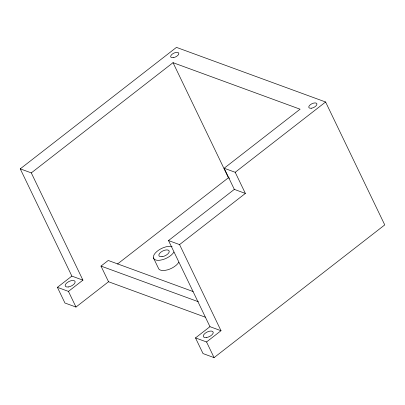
<?xml version="1.0" encoding="UTF-8"?>
<svg xmlns="http://www.w3.org/2000/svg" width="405" height="405" viewBox="0 0 405 405"><rect width="100%" height="100%" fill="white"/><g stroke="black" fill="none" stroke-linecap="round" stroke-linejoin="round"><path stroke-width="0.61" d="M178.807 262.258A11.573 5.452 -25.7 0 1 167.518 269.857L164.825 270.413A11.573 5.452 -25.7 0 1 158.335 268.034L153.434 257.858L153.439 256.314L154.168 254.573A11.573 5.452 -25.7 0 1 162.668 247.961L165.458 246.974A11.573 5.452 -25.7 0 1 172.095 246.579M71.867 276.099L57.404 287.348L68.45 291.392L82.914 280.149L71.867 276.099L20.25 168.85L176.458 47.38L325.6 101.994L384.75 224.907L214.078 357.62L203.032 353.575L195.499 337.917L209.962 326.673L221.008 330.718L206.545 341.962L195.499 337.917M20.25 168.85L31.296 172.894L173.041 62.674L300.085 109.198L224.152 168.242L234.328 189.383L245.374 193.428L179.562 244.6L168.515 240.555L234.328 189.383M205.3 317.181L108.53 281.743L100.992 266.085L108.226 260.466L193.119 291.554M224.152 168.242L235.199 172.287L325.6 101.994M117.465 264.035L228.425 177.755L229.61 178.19M57.404 287.348L64.937 303.006L75.988 307.051L108.53 281.743M100.992 266.085L198.359 301.74M235.199 172.287L245.374 193.428M173.041 62.674L228.425 177.755M179.562 244.6L221.008 330.718M168.515 240.555L209.962 326.673M206.545 341.962L214.078 357.62M31.296 172.894L82.914 280.149M68.45 291.392L75.988 307.051M173.907 252.077A11.573 5.452 -25.7 0 1 162.618 259.676L159.924 260.238A11.573 5.452 -25.7 0 1 153.434 257.858M206.327 337.552A5.417 2.551 -25.7 0 0 213.217 332.196A5.417 2.551 -25.7 0 0 205.214 333.204A5.417 2.551 -25.7 0 0 206.327 337.552M173.173 57.672A4.43 2.086 -25.7 0 0 178.807 53.288A4.43 2.086 -25.7 0 0 172.262 54.113A4.43 2.086 -25.7 0 0 173.173 57.672M311.268 108.241A4.43 2.086 -25.7 0 0 316.902 103.857A4.43 2.086 -25.7 0 0 310.357 104.687A4.43 2.086 -25.7 0 0 311.268 108.241M68.232 286.983A5.417 2.551 -25.7 0 0 75.122 281.627A5.417 2.551 -25.7 0 0 67.119 282.634A5.417 2.551 -25.7 0 0 68.232 286.983M162.025 256.709A5.665 2.668 -25.7 0 0 169.229 251.105A5.665 2.668 -25.7 0 0 160.861 252.163A5.665 2.668 -25.7 0 0 162.025 256.709"/></g></svg>
